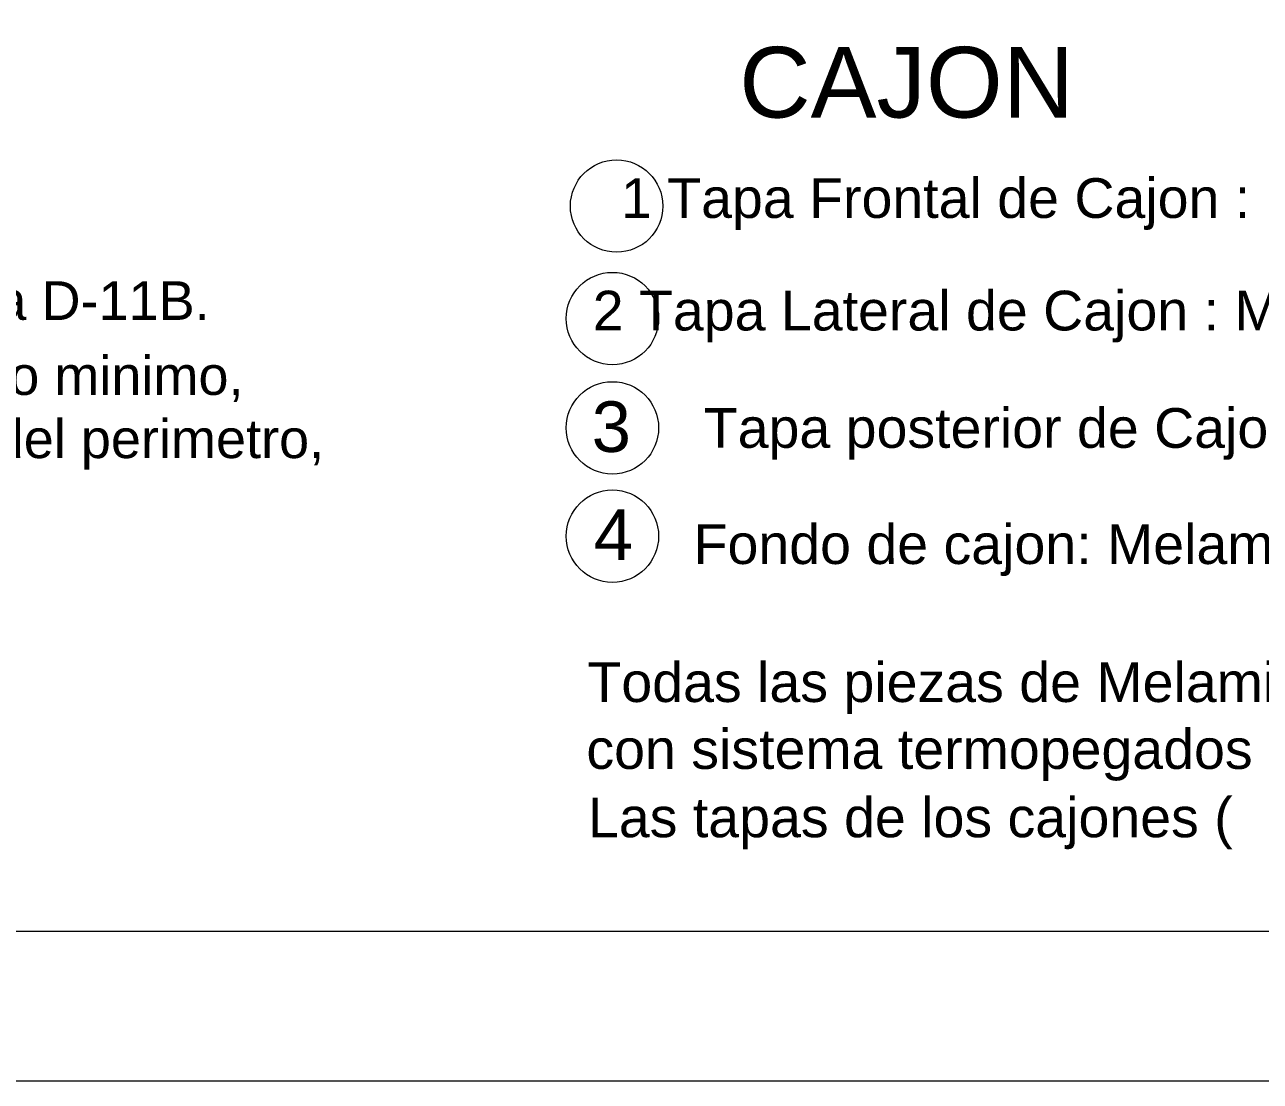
# Model space of a CAD drawing. Header units: inches. Extents: x 0.21 to 4.55, y 0.23 to 3.12.
# Drawn here: x 1.212 to 1.769, y 0.234 to 0.71 of the extents above; entities that cross this region are included whole.
import ezdxf

# ---------------------------------------------------------------- set-up
doc = ezdxf.new("R2010")
doc.units = ezdxf.units.IN
doc.header["$MEASUREMENT"] = 0
for name, color, linetype in [('PDF_0', 7, 'Continuous'), ('PDF_cotas', 7, 'Continuous'), ('PDF_PIEZAS', 7, 'Continuous'), ('PDF_TEXTO', 7, 'Continuous')]:
    doc.layers.add(name, color=color, linetype=linetype)
doc.styles.add('PDF Arial', font='arial.ttf')

msp = doc.modelspace()

# ---------------------------------------------------------------- linework, layer by layer
at = {"layer": 'PDF_0', "lineweight": 5}
for centre in [(1.47845, 0.62858), (1.47654, 0.57783), (1.47654, 0.52852), (1.47654, 0.47968)]:
    msp.add_circle(centre, 0.02083, dxfattribs=at)
at = {"layer": 'PDF_cotas', "lineweight": 5}
msp.add_lwpolyline([(0.27308, 3.05395), (4.48508, 3.05395), (4.48508, 0.30132), (0.27308, 0.30132)], close=True, dxfattribs=at)
at = {"layer": 'PDF_PIEZAS', "lineweight": 5}
msp.add_lwpolyline([(0.20556, 3.12146), (4.55259, 3.12146), (4.55259, 0.23381), (0.20556, 0.23381)], close=True, dxfattribs=at)

# ---------------------------------------------------------------- texts
at = {"layer": 'PDF_TEXTO', "attachment_point": 7, "style": 'PDF Arial'}
for s, insert, char_height in [('CAJON', (1.53376, 0.66802), 0.031894), ('1 Tapa Frontal de Cajon : Melamine de 18 mm', (1.4804, 0.61781), 0.0179154), ('La modulacion de la parte posterior del tablero de polipropileno se detalla en la lamina D-11B.', (0.28143, 0.57194), 0.01745), ('2 Tapa Lateral de Cajon : Melamine 15 mm', (1.46768, 0.56706), 0.0179154), ('Todos los elementos metalicos soldados entre si llevan un cordon continuo de 1" como minimo,', (0.27862, 0.54015), 0.01745), ('3', (1.4672, 0.51734), 0.02281), ('Tapa posterior de Cajon: Melamine 15 mm', (1.51775, 0.51412), 0.0179154), ('salvo aquellos elementos de seccion menor a 1" en los que el cordon sera a lo largo del perimetro,', (0.28106, 0.50962), 0.01745), ('4', (1.46816, 0.4689), 0.02281), ('Fondo de cajon: Melamine 09 mm', (1.51317, 0.46172), 0.0179154), ('Todas las piezas de Melamine llevaran Tapacantos en sus cuatro lados , los cuales seran pegadpos', (1.46529, 0.39948), 0.0179154), ('con sistema termopegados a maquina.', (1.46481, 0.36931), 0.0179154), ('Las tapas de los cajones (', (1.46554, 0.33848), 0.0179154)]:
    msp.add_mtext(s, dxfattribs=dict(at, insert=insert, char_height=char_height))

doc.saveas('drawing.dxf')
